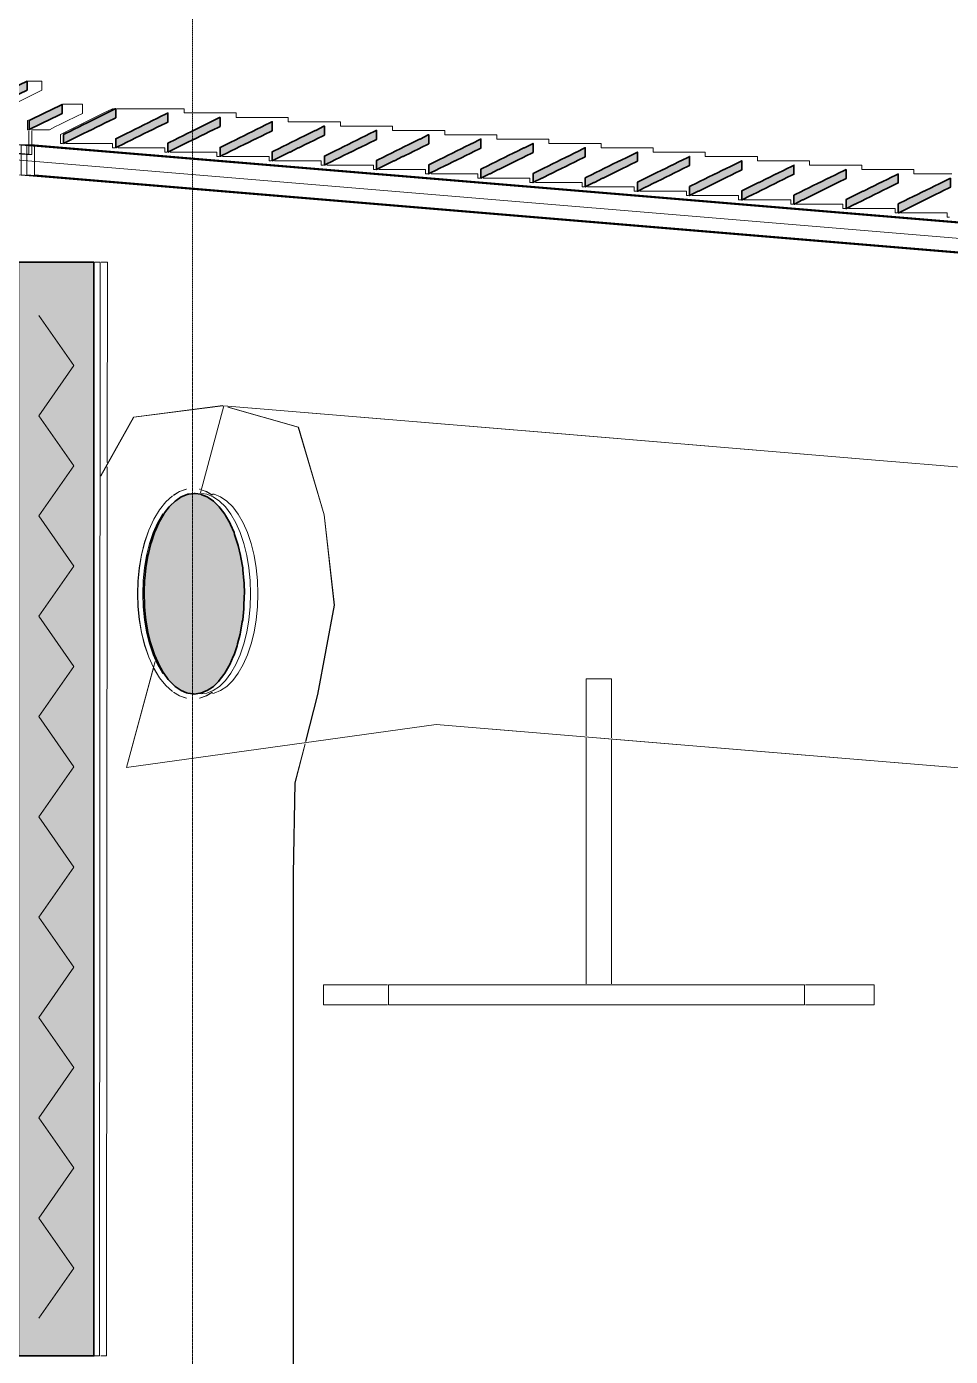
# Model space of a CAD drawing. Header units: millimetres. Extents: x 0 to 135734, y 0 to 59400.
# Drawn here: x 39769 to 41611, y 27899 to 30551 of the extents above; entities that cross this region are included whole.
import ezdxf

# ---------------------------------------------------------------- set-up
doc = ezdxf.new("R2010")
doc.units = ezdxf.units.MM
doc.linetypes.add('DASHDOT', pattern=[3.556, 2.54, -0.508, 0, -0.508])
for name, color, linetype, lineweight in [('01_切断（構造・壁）', 7, 'Continuous', 35), ('03_切断（ガラス）', 5, 'Continuous', 13), ('05_断熱（仮）', 2, 'Continuous', 9), ('10_見えがかり', 7, 'Continuous', 13), ('12_見えがかり（ガラス）', 5, 'Continuous', 9), ('40_通り芯', 1, 'DASHDOT', 9)]:
    doc.layers.add(name, color=color, linetype=linetype, lineweight=lineweight)

msp = doc.modelspace()

# ---------------------------------------------------------------- hatches: boundary and pattern name
at = {"layer": '01_切断（構造・壁）'}
for points in [[(39666.1, 30391.2), (39739.3, 30427.3), (39770, 30442.5), (39770, 30429.8), (39770, 30424.5), (39739.3, 30409.3), (39666.1, 30373.2), (39666.1, 30378.5)], [(39785, 30350.9), (39775.4, 30346.2), (39774, 30345.4), (39774, 30348), (39774, 30348.4), (39774, 30351), (39774, 30351.4), (39774, 30354), (39774, 30354.4), (39774, 30357), (39774, 30357.4), (39774, 30360), (39774, 30360.4), (39774, 30363), (39774, 30363.4), (39783.5, 30368.1), (39785, 30368.9), (39794.5, 30373.6), (39796, 30374.3), (39805.5, 30379), (39806.9, 30379.7), (39816.5, 30384.4), (39817.9, 30385.2), (39827.4, 30389.9), (39828.9, 30390.6), (39838.4, 30395.3), (39839.9, 30396), (39839.9, 30393.4), (39839.9, 30393), (39839.9, 30390.4), (39839.9, 30390), (39839.9, 30387.4), (39839.9, 30387), (39839.9, 30384.4), (39839.9, 30384), (39839.9, 30381.4), (39839.9, 30381), (39839.9, 30378.4), (39839.9, 30378), (39830.4, 30373.3), (39828.9, 30372.6), (39819.4, 30367.9), (39817.9, 30367.2), (39808.4, 30362.4), (39806.9, 30361.7), (39797.4, 30357), (39796, 30356.3), (39786.4, 30351.6)], [(39860, 30326.6), (39843.7, 30318.5), (39842.7, 30318), (39842.7, 30320.8), (39842.7, 30321), (39842.7, 30323.8), (39842.7, 30324), (39842.7, 30326.8), (39842.7, 30327), (39842.7, 30329.8), (39842.7, 30330), (39842.7, 30332.8), (39842.7, 30333), (39842.7, 30335.8), (39842.7, 30336), (39859.1, 30344.1), (39860, 30344.6), (39876.4, 30352.6), (39877.3, 30353.1), (39893.7, 30361.2), (39894.7, 30361.7), (39911, 30369.8), (39912, 30370.2), (39928.3, 30378.3), (39929.3, 30378.8), (39945.7, 30386.9), (39946.6, 30387.3), (39946.6, 30384.5), (39946.6, 30384.3), (39946.6, 30381.5), (39946.6, 30381.3), (39946.6, 30378.5), (39946.6, 30378.3), (39946.6, 30375.5), (39946.6, 30375.3), (39946.6, 30372.5), (39946.6, 30372.3), (39946.6, 30369.5), (39946.6, 30369.3), (39930.3, 30361.3), (39929.3, 30360.8), (39912.9, 30352.7), (39912, 30352.2), (39895.6, 30344.1), (39894.7, 30343.7), (39878.3, 30335.6), (39877.3, 30335.1), (39861, 30327)], [(39964, 30317.9), (39947.6, 30309.8), (39946.7, 30309.3), (39946.7, 30312.2), (39946.7, 30312.3), (39946.7, 30315.2), (39946.7, 30315.3), (39946.7, 30318.2), (39946.7, 30318.3), (39946.7, 30321.2), (39946.7, 30321.3), (39946.7, 30324.2), (39946.7, 30324.3), (39946.7, 30327.2), (39946.7, 30327.3), (39963.1, 30335.4), (39964, 30335.9), (39980.4, 30344), (39981.3, 30344.4), (39997.7, 30352.5), (39998.7, 30353), (40015, 30361.1), (40016, 30361.6), (40032.3, 30369.6), (40033.3, 30370.1), (40049.7, 30378.2), (40050.6, 30378.7), (40050.6, 30375.8), (40050.6, 30375.7), (40050.6, 30372.8), (40050.6, 30372.7), (40050.6, 30369.8), (40050.6, 30369.7), (40050.6, 30366.8), (40050.6, 30366.7), (40050.6, 30363.8), (40050.6, 30363.7), (40050.6, 30360.8), (40050.6, 30360.7), (40034.2, 30352.6), (40033.3, 30352.1), (40016.9, 30344), (40016, 30343.6), (39999.6, 30335.5), (39998.7, 30335), (39982.3, 30326.9), (39981.3, 30326.4), (39965, 30318.4)], [(40068, 30309.2), (40051.6, 30301.1), (40050.7, 30300.7), (40050.7, 30303.5), (40050.7, 30303.7), (40050.7, 30306.5), (40050.7, 30306.7), (40050.7, 30309.5), (40050.7, 30309.7), (40050.7, 30312.5), (40050.7, 30312.7), (40050.7, 30315.5), (40050.7, 30315.7), (40050.7, 30318.5), (40050.7, 30318.7), (40067.1, 30326.8), (40068, 30327.2), (40084.4, 30335.3), (40085.3, 30335.8), (40101.7, 30343.9), (40102.7, 30344.3), (40119, 30352.4), (40120, 30352.9), (40136.3, 30361), (40137.3, 30361.5), (40153.7, 30369.5), (40154.6, 30370), (40154.6, 30367.2), (40154.6, 30367), (40154.6, 30364.2), (40154.6, 30364), (40154.6, 30361.2), (40154.6, 30361), (40154.6, 30358.2), (40154.6, 30358), (40154.6, 30355.2), (40154.6, 30355), (40154.6, 30352.2), (40154.6, 30352), (40138.2, 30343.9), (40137.3, 30343.5), (40120.9, 30335.4), (40120, 30334.9), (40103.6, 30326.8), (40102.7, 30326.3), (40086.3, 30318.3), (40085.3, 30317.8), (40069, 30309.7)], [(40172, 30300.6), (40155.6, 30292.5), (40154.7, 30292), (40154.7, 30294.8), (40154.7, 30295), (40154.7, 30297.8), (40154.7, 30298), (40154.7, 30300.8), (40154.7, 30301), (40154.7, 30303.8), (40154.7, 30304), (40154.7, 30306.8), (40154.7, 30307), (40154.7, 30309.8), (40154.7, 30310), (40171.1, 30318.1), (40172, 30318.6), (40188.4, 30326.6), (40189.3, 30327.1), (40205.7, 30335.2), (40206.6, 30335.7), (40223, 30343.8), (40224, 30344.2), (40240.3, 30352.3), (40241.3, 30352.8), (40257.7, 30360.9), (40258.6, 30361.3), (40258.6, 30358.5), (40258.6, 30358.3), (40258.6, 30355.5), (40258.6, 30355.3), (40258.6, 30352.5), (40258.6, 30352.3), (40258.6, 30349.5), (40258.6, 30349.3), (40258.6, 30346.5), (40258.6, 30346.3), (40258.6, 30343.5), (40258.6, 30343.3), (40242.2, 30335.3), (40241.3, 30334.8), (40224.9, 30326.7), (40224, 30326.2), (40207.6, 30318.1), (40206.6, 30317.7), (40190.3, 30309.6), (40189.3, 30309.1), (40173, 30301)], [(40276, 30291.9), (40259.6, 30283.8), (40258.7, 30283.3), (40258.7, 30286.2), (40258.7, 30286.3), (40258.7, 30289.2), (40258.7, 30289.3), (40258.7, 30292.2), (40258.7, 30292.3), (40258.7, 30295.2), (40258.7, 30295.3), (40258.7, 30298.2), (40258.7, 30298.3), (40258.7, 30301.2), (40258.7, 30301.3), (40275, 30309.4), (40276, 30309.9), (40292.4, 30318), (40293.3, 30318.4), (40309.7, 30326.5), (40310.6, 30327), (40327, 30335.1), (40328, 30335.6), (40344.3, 30343.6), (40345.3, 30344.1), (40361.6, 30352.2), (40362.6, 30352.7), (40362.6, 30349.8), (40362.6, 30349.7), (40362.6, 30346.8), (40362.6, 30346.7), (40362.6, 30343.8), (40362.6, 30343.7), (40362.6, 30340.8), (40362.6, 30340.7), (40362.6, 30337.8), (40362.6, 30337.7), (40362.6, 30334.8), (40362.6, 30334.7), (40346.2, 30326.6), (40345.3, 30326.1), (40328.9, 30318), (40328, 30317.6), (40311.6, 30309.5), (40310.6, 30309), (40294.3, 30300.9), (40293.3, 30300.4), (40277, 30292.4)], [(40380, 30283.2), (40363.6, 30275.1), (40362.7, 30274.7), (40362.7, 30277.5), (40362.7, 30277.7), (40362.7, 30280.5), (40362.7, 30280.7), (40362.7, 30283.5), (40362.7, 30283.7), (40362.7, 30286.5), (40362.7, 30286.7), (40362.7, 30289.5), (40362.7, 30289.7), (40362.7, 30292.5), (40362.7, 30292.7), (40379, 30300.8), (40380, 30301.2), (40396.4, 30309.3), (40397.3, 30309.8), (40413.7, 30317.9), (40414.6, 30318.3), (40431, 30326.4), (40432, 30326.9), (40448.3, 30335), (40449.3, 30335.5), (40465.6, 30343.5), (40466.6, 30344), (40466.6, 30341.2), (40466.6, 30341), (40466.6, 30338.2), (40466.6, 30338), (40466.6, 30335.2), (40466.6, 30335), (40466.6, 30332.2), (40466.6, 30332), (40466.6, 30329.2), (40466.6, 30329), (40466.6, 30326.2), (40466.6, 30326), (40450.2, 30317.9), (40449.3, 30317.5), (40432.9, 30309.4), (40432, 30308.9), (40415.6, 30300.8), (40414.6, 30300.3), (40398.3, 30292.3), (40397.3, 30291.8), (40381, 30283.7)], [(40484, 30274.6), (40467.6, 30266.5), (40466.7, 30266), (40466.7, 30268.8), (40466.7, 30269), (40466.7, 30271.8), (40466.7, 30272), (40466.7, 30274.8), (40466.7, 30275), (40466.7, 30277.8), (40466.7, 30278), (40466.7, 30280.8), (40466.7, 30281), (40466.7, 30283.8), (40466.7, 30284), (40483, 30292.1), (40484, 30292.6), (40500.4, 30300.6), (40501.3, 30301.1), (40517.7, 30309.2), (40518.6, 30309.7), (40535, 30317.8), (40536, 30318.2), (40552.3, 30326.3), (40553.3, 30326.8), (40569.6, 30334.9), (40570.6, 30335.3), (40570.6, 30332.5), (40570.6, 30332.3), (40570.6, 30329.5), (40570.6, 30329.3), (40570.6, 30326.5), (40570.6, 30326.3), (40570.6, 30323.5), (40570.6, 30323.3), (40570.6, 30320.5), (40570.6, 30320.3), (40570.6, 30317.5), (40570.6, 30317.3), (40554.2, 30309.3), (40553.3, 30308.8), (40536.9, 30300.7), (40536, 30300.2), (40519.6, 30292.1), (40518.6, 30291.7), (40502.3, 30283.6), (40501.3, 30283.1), (40485, 30275)], [(40588, 30265.9), (40571.6, 30257.8), (40570.7, 30257.3), (40570.7, 30260.2), (40570.7, 30260.3), (40570.7, 30263.2), (40570.7, 30263.3), (40570.7, 30266.2), (40570.7, 30266.3), (40570.7, 30269.2), (40570.7, 30269.3), (40570.7, 30272.2), (40570.7, 30272.3), (40570.7, 30275.2), (40570.7, 30275.3), (40587, 30283.4), (40588, 30283.9), (40604.4, 30292), (40605.3, 30292.4), (40621.7, 30300.5), (40622.6, 30301), (40639, 30309.1), (40640, 30309.6), (40656.3, 30317.6), (40657.3, 30318.1), (40673.6, 30326.2), (40674.6, 30326.7), (40674.6, 30323.8), (40674.6, 30323.7), (40674.6, 30320.8), (40674.6, 30320.7), (40674.6, 30317.8), (40674.6, 30317.7), (40674.6, 30314.8), (40674.6, 30314.7), (40674.6, 30311.8), (40674.6, 30311.7), (40674.6, 30308.8), (40674.6, 30308.7), (40658.2, 30300.6), (40657.3, 30300.1), (40640.9, 30292), (40640, 30291.6), (40623.6, 30283.5), (40622.6, 30283), (40606.3, 30274.9), (40605.3, 30274.4), (40588.9, 30266.4)], [(40692, 30257.2), (40675.6, 30249.1), (40674.7, 30248.7), (40674.7, 30251.5), (40674.7, 30251.7), (40674.7, 30254.5), (40674.7, 30254.7), (40674.7, 30257.5), (40674.7, 30257.7), (40674.7, 30260.5), (40674.7, 30260.7), (40674.7, 30263.5), (40674.7, 30263.7), (40674.7, 30266.5), (40674.7, 30266.7), (40691, 30274.8), (40692, 30275.2), (40708.4, 30283.3), (40709.3, 30283.8), (40725.7, 30291.9), (40726.6, 30292.3), (40743, 30300.4), (40743.9, 30300.9), (40760.3, 30309), (40761.3, 30309.5), (40777.6, 30317.5), (40778.6, 30318), (40778.6, 30315.2), (40778.6, 30315), (40778.6, 30312.2), (40778.6, 30312), (40778.6, 30309.2), (40778.6, 30309), (40778.6, 30306.2), (40778.6, 30306), (40778.6, 30303.2), (40778.6, 30303), (40778.6, 30300.2), (40778.6, 30300), (40762.2, 30291.9), (40761.3, 30291.5), (40744.9, 30283.4), (40743.9, 30282.9), (40727.6, 30274.8), (40726.6, 30274.3), (40710.3, 30266.3), (40709.3, 30265.8), (40692.9, 30257.7)], [(40796, 30248.6), (40779.6, 30240.5), (40778.7, 30240), (40778.7, 30242.8), (40778.7, 30243), (40778.7, 30245.8), (40778.7, 30246), (40778.7, 30248.8), (40778.7, 30249), (40778.7, 30251.8), (40778.7, 30252), (40778.7, 30254.8), (40778.7, 30255), (40778.7, 30257.8), (40778.7, 30258), (40795, 30266.1), (40796, 30266.6), (40812.4, 30274.6), (40813.3, 30275.1), (40829.7, 30283.2), (40830.6, 30283.7), (40847, 30291.8), (40847.9, 30292.2), (40864.3, 30300.3), (40865.3, 30300.8), (40881.6, 30308.9), (40882.6, 30309.3), (40882.6, 30306.5), (40882.6, 30306.3), (40882.6, 30303.5), (40882.6, 30303.3), (40882.6, 30300.5), (40882.6, 30300.3), (40882.6, 30297.5), (40882.6, 30297.3), (40882.6, 30294.5), (40882.6, 30294.3), (40882.6, 30291.5), (40882.6, 30291.3), (40866.2, 30283.3), (40865.3, 30282.8), (40848.9, 30274.7), (40847.9, 30274.2), (40831.6, 30266.1), (40830.6, 30265.7), (40814.3, 30257.6), (40813.3, 30257.1), (40796.9, 30249)], [(40900, 30239.9), (40883.6, 30231.8), (40882.7, 30231.3), (40882.7, 30234.2), (40882.7, 30234.3), (40882.7, 30237.2), (40882.7, 30237.3), (40882.7, 30240.2), (40882.7, 30240.3), (40882.7, 30243.2), (40882.7, 30243.3), (40882.7, 30246.2), (40882.7, 30246.3), (40882.7, 30249.2), (40882.7, 30249.3), (40899, 30257.4), (40900, 30257.9), (40916.3, 30266), (40917.3, 30266.4), (40933.7, 30274.5), (40934.6, 30275), (40951, 30283.1), (40951.9, 30283.6), (40968.3, 30291.6), (40969.3, 30292.1), (40985.6, 30300.2), (40986.6, 30300.7), (40986.6, 30297.8), (40986.6, 30297.7), (40986.6, 30294.8), (40986.6, 30294.7), (40986.6, 30291.8), (40986.6, 30291.7), (40986.6, 30288.8), (40986.6, 30288.7), (40986.6, 30285.8), (40986.6, 30285.7), (40986.6, 30282.8), (40986.6, 30282.7), (40970.2, 30274.6), (40969.3, 30274.1), (40952.9, 30266), (40951.9, 30265.6), (40935.6, 30257.5), (40934.6, 30257), (40918.3, 30248.9), (40917.3, 30248.4), (40900.9, 30240.4)], [(41004, 30231.2), (40987.6, 30223.1), (40986.7, 30222.7), (40986.7, 30225.5), (40986.7, 30225.7), (40986.7, 30228.5), (40986.7, 30228.7), (40986.7, 30231.5), (40986.7, 30231.7), (40986.7, 30234.5), (40986.7, 30234.7), (40986.7, 30237.5), (40986.7, 30237.7), (40986.7, 30240.5), (40986.7, 30240.7), (41003, 30248.8), (41004, 30249.2), (41020.3, 30257.3), (41021.3, 30257.8), (41037.7, 30265.9), (41038.6, 30266.3), (41055, 30274.4), (41055.9, 30274.9), (41072.3, 30283), (41073.3, 30283.5), (41089.6, 30291.5), (41090.6, 30292), (41090.6, 30289.2), (41090.6, 30289), (41090.6, 30286.2), (41090.6, 30286), (41090.6, 30283.2), (41090.6, 30283), (41090.6, 30280.2), (41090.6, 30280), (41090.6, 30277.2), (41090.6, 30277), (41090.6, 30274.2), (41090.6, 30274), (41074.2, 30265.9), (41073.3, 30265.5), (41056.9, 30257.4), (41055.9, 30256.9), (41039.6, 30248.8), (41038.6, 30248.3), (41022.3, 30240.3), (41021.3, 30239.8), (41004.9, 30231.7)], [(41108, 30222.6), (41091.6, 30214.5), (41090.7, 30214), (41090.7, 30216.8), (41090.7, 30217), (41090.7, 30219.8), (41090.7, 30220), (41090.7, 30222.8), (41090.7, 30223), (41090.7, 30225.8), (41090.7, 30226), (41090.7, 30228.8), (41090.7, 30229), (41090.7, 30231.8), (41090.7, 30232), (41107, 30240.1), (41108, 30240.6), (41124.3, 30248.6), (41125.3, 30249.1), (41141.7, 30257.2), (41142.6, 30257.7), (41159, 30265.8), (41159.9, 30266.2), (41176.3, 30274.3), (41177.3, 30274.8), (41193.6, 30282.9), (41194.6, 30283.3), (41194.6, 30280.5), (41194.6, 30280.3), (41194.6, 30277.5), (41194.6, 30277.3), (41194.6, 30274.5), (41194.6, 30274.3), (41194.6, 30271.5), (41194.6, 30271.3), (41194.6, 30268.5), (41194.6, 30268.3), (41194.6, 30265.5), (41194.6, 30265.3), (41178.2, 30257.3), (41177.3, 30256.8), (41160.9, 30248.7), (41159.9, 30248.2), (41143.6, 30240.1), (41142.6, 30239.7), (41126.2, 30231.6), (41125.3, 30231.1), (41108.9, 30223)], [(41212, 30213.9), (41195.6, 30205.8), (41194.7, 30205.3), (41194.7, 30208.2), (41194.7, 30208.3), (41194.7, 30211.2), (41194.7, 30211.3), (41194.7, 30214.2), (41194.7, 30214.3), (41194.7, 30217.2), (41194.7, 30217.3), (41194.7, 30220.2), (41194.7, 30220.3), (41194.7, 30223.2), (41194.7, 30223.3), (41211, 30231.4), (41212, 30231.9), (41228.3, 30240), (41229.3, 30240.4), (41245.7, 30248.5), (41246.6, 30249), (41263, 30257.1), (41263.9, 30257.6), (41280.3, 30265.6), (41281.3, 30266.1), (41297.6, 30274.2), (41298.6, 30274.7), (41298.6, 30271.8), (41298.6, 30271.7), (41298.6, 30268.8), (41298.6, 30268.7), (41298.6, 30265.8), (41298.6, 30265.7), (41298.6, 30262.8), (41298.6, 30262.7), (41298.6, 30259.8), (41298.6, 30259.7), (41298.6, 30256.8), (41298.6, 30256.7), (41282.2, 30248.6), (41281.3, 30248.1), (41264.9, 30240), (41263.9, 30239.6), (41247.6, 30231.5), (41246.6, 30231), (41230.2, 30222.9), (41229.3, 30222.4), (41212.9, 30214.4)], [(41316, 30205.2), (41299.6, 30197.1), (41298.6, 30196.7), (41298.6, 30199.5), (41298.6, 30199.7), (41298.6, 30202.5), (41298.6, 30202.7), (41298.6, 30205.5), (41298.6, 30205.7), (41298.6, 30208.5), (41298.6, 30208.7), (41298.6, 30211.5), (41298.6, 30211.7), (41298.6, 30214.5), (41298.6, 30214.7), (41315, 30222.8), (41316, 30223.2), (41332.3, 30231.3), (41333.3, 30231.8), (41349.7, 30239.9), (41350.6, 30240.3), (41367, 30248.4), (41367.9, 30248.9), (41384.3, 30257), (41385.2, 30257.5), (41401.6, 30265.5), (41402.6, 30266), (41402.6, 30263.2), (41402.6, 30263), (41402.6, 30260.2), (41402.6, 30260), (41402.6, 30257.2), (41402.6, 30257), (41402.6, 30254.2), (41402.6, 30254), (41402.6, 30251.2), (41402.6, 30251), (41402.6, 30248.2), (41402.6, 30248), (41386.2, 30239.9), (41385.2, 30239.5), (41368.9, 30231.4), (41367.9, 30230.9), (41351.6, 30222.8), (41350.6, 30222.3), (41334.2, 30214.3), (41333.3, 30213.8), (41316.9, 30205.7)], [(41420, 30196.6), (41403.6, 30188.5), (41402.6, 30188), (41402.6, 30190.8), (41402.6, 30191), (41402.6, 30193.8), (41402.6, 30194), (41402.6, 30196.8), (41402.6, 30197), (41402.6, 30199.8), (41402.6, 30200), (41402.6, 30202.8), (41402.6, 30203), (41402.6, 30205.8), (41402.6, 30206), (41419, 30214.1), (41420, 30214.6), (41436.3, 30222.6), (41437.3, 30223.1), (41453.7, 30231.2), (41454.6, 30231.7), (41471, 30239.8), (41471.9, 30240.2), (41488.3, 30248.3), (41489.2, 30248.8), (41505.6, 30256.9), (41506.6, 30257.3), (41506.6, 30254.5), (41506.6, 30254.3), (41506.6, 30251.5), (41506.6, 30251.3), (41506.6, 30248.5), (41506.6, 30248.3), (41506.6, 30245.5), (41506.6, 30245.3), (41506.6, 30242.5), (41506.6, 30242.3), (41506.6, 30239.5), (41506.6, 30239.3), (41490.2, 30231.3), (41489.2, 30230.8), (41472.9, 30222.7), (41471.9, 30222.2), (41455.6, 30214.1), (41454.6, 30213.7), (41438.2, 30205.6), (41437.3, 30205.1), (41420.9, 30197)], [(41524, 30187.9), (41507.6, 30179.8), (41506.6, 30179.3), (41506.6, 30182.2), (41506.6, 30182.3), (41506.6, 30185.2), (41506.6, 30185.3), (41506.6, 30188.2), (41506.6, 30188.3), (41506.6, 30191.2), (41506.6, 30191.3), (41506.6, 30194.2), (41506.6, 30194.3), (41506.6, 30197.2), (41506.6, 30197.3), (41523, 30205.4), (41524, 30205.9), (41540.3, 30214), (41541.3, 30214.4), (41557.6, 30222.5), (41558.6, 30223), (41575, 30231.1), (41575.9, 30231.6), (41592.3, 30239.6), (41593.2, 30240.1), (41609.6, 30248.2), (41610.6, 30248.7), (41610.6, 30245.8), (41610.6, 30245.7), (41610.6, 30242.8), (41610.6, 30242.7), (41610.6, 30239.8), (41610.6, 30239.7), (41610.6, 30236.8), (41610.6, 30236.7), (41610.6, 30233.8), (41610.6, 30233.7), (41610.6, 30230.8), (41610.6, 30230.7), (41594.2, 30222.6), (41593.2, 30222.1), (41576.9, 30214), (41575.9, 30213.6), (41559.6, 30205.5), (41558.6, 30205), (41542.2, 30196.9), (41541.3, 30196.4), (41524.9, 30188.4)], [(39903.1, 28168.4), (39903.1, 28168.4), (39903.1, 27900), (39883.6, 27900), (39753.1, 27900), (39753.1, 28167.7), (39753.1, 28167.7), (39753.1, 30081), (39778.1, 30081), (39903.1, 30081)], [(40202.4, 29441.8), (40203.1, 29420), (40203, 29415.7), (40202.3, 29393.9), (40201.9, 29389.6), (40199.7, 29368.2), (40199, 29364.1), (40195.5, 29343.5), (40194.6, 29339.6), (40189.7, 29320), (40188.5, 29316.4), (40182.5, 29298.2), (40181, 29295), (40173.8, 29278.6), (40172.2, 29275.7), (40164, 29261.3), (40162.2, 29258.9), (40153.1, 29246.8), (40151.2, 29244.9), (40141.4, 29235.2), (40139.3, 29233.8), (40129, 29226.8), (40126.9, 29226), (40116.2, 29221.7), (40114, 29221.4), (40103.1, 29220), (40101, 29220.3), (40090.1, 29221.7), (40087.9, 29222.6), (40077.2, 29226.8), (40075.2, 29228.2), (40064.9, 29235.2), (40062.9, 29237.2), (40053.1, 29246.8), (40051.3, 29249.2), (40042.3, 29261.3), (40040.6, 29264.2), (40032.4, 29278.6), (40031, 29281.9), (40023.8, 29298.2), (40022.6, 29301.9), (40016.5, 29320), (40015.6, 29323.9), (40010.7, 29343.5), (40010, 29347.6), (40006.5, 29368.2), (40006.1, 29372.5), (40004, 29393.9), (40003.8, 29398.2), (40003.1, 29420), (40003.3, 29424.3), (40004, 29446.1), (40004.4, 29450.4), (40006.5, 29471.8), (40007.2, 29475.9), (40010.7, 29496.5), (40011.7, 29500.4), (40016.5, 29520), (40017.7, 29523.6), (40023.8, 29541.8), (40025.2, 29545), (40032.4, 29561.4), (40034.1, 29564.3), (40042.3, 29578.7), (40044.1, 29581.1), (40053.1, 29593.2), (40055.1, 29595.1), (40064.9, 29604.8), (40066.9, 29606.2), (40077.2, 29613.2), (40079.4, 29614), (40090.1, 29618.3), (40092.3, 29618.6), (40103.1, 29620), (40105.3, 29619.7), (40116.2, 29618.3), (40118.3, 29617.4), (40129, 29613.2), (40131.1, 29611.8), (40141.4, 29604.8), (40143.4, 29602.8), (40153.1, 29593.2), (40154.9, 29590.8), (40164, 29578.7), (40165.6, 29575.8), (40173.8, 29561.4), (40175.3, 29558.1), (40182.5, 29541.8), (40183.7, 29538.1), (40189.7, 29520), (40190.7, 29516.1), (40195.5, 29496.5), (40196.2, 29492.4), (40199.7, 29471.8), (40200.2, 29467.5), (40202.3, 29446.1)]]:
    msp.add_hatch(color=7, dxfattribs=at).paths.add_polyline_path(points)
at = {"layer": '05_断熱（仮）', "true_color": 0xf3d98b}
msp.add_hatch(color=8, dxfattribs=at).paths.add_polyline_path([(39778.1, 27925), (39778.1, 28167.7), (39778.1, 30056), (39878.1, 30056), (39878.1, 28168.4), (39878.1, 27925)])

# ---------------------------------------------------------------- linework, layer by layer
at = {"layer": '01_切断（構造・壁）'}
for points in [[(39666.1, 30391.2), (39739.3, 30427.3), (39770, 30442.5), (39770, 30429.8), (39770, 30424.5), (39739.3, 30409.3), (39666.1, 30373.2), (39666.1, 30378.5), (39666.1, 30391.2)], [(39785, 30350.9), (39775.4, 30346.2), (39774, 30345.4), (39774, 30348), (39774, 30348.4), (39774, 30351), (39774, 30351.4), (39774, 30354), (39774, 30354.4), (39774, 30357), (39774, 30357.4), (39774, 30360), (39774, 30360.4), (39774, 30363), (39774, 30363.4), (39783.5, 30368.1), (39785, 30368.9), (39794.5, 30373.6), (39796, 30374.3), (39805.5, 30379), (39806.9, 30379.7), (39816.5, 30384.4), (39817.9, 30385.2), (39827.4, 30389.9), (39828.9, 30390.6), (39838.4, 30395.3), (39839.9, 30396), (39839.9, 30393.4), (39839.9, 30393), (39839.9, 30390.4), (39839.9, 30390), (39839.9, 30387.4), (39839.9, 30387), (39839.9, 30384.4), (39839.9, 30384), (39839.9, 30381.4), (39839.9, 30381), (39839.9, 30378.4), (39839.9, 30378), (39830.4, 30373.3), (39828.9, 30372.6), (39819.4, 30367.9), (39817.9, 30367.2), (39808.4, 30362.4), (39806.9, 30361.7), (39797.4, 30357), (39796, 30356.3), (39786.4, 30351.6), (39785, 30350.9)], [(39860, 30326.6), (39843.7, 30318.5), (39842.7, 30318), (39842.7, 30320.8), (39842.7, 30321), (39842.7, 30323.8), (39842.7, 30324), (39842.7, 30326.8), (39842.7, 30327), (39842.7, 30329.8), (39842.7, 30330), (39842.7, 30332.8), (39842.7, 30333), (39842.7, 30335.8), (39842.7, 30336), (39859.1, 30344.1), (39860, 30344.6), (39876.4, 30352.6), (39877.3, 30353.1), (39893.7, 30361.2), (39894.7, 30361.7), (39911, 30369.8), (39912, 30370.2), (39928.3, 30378.3), (39929.3, 30378.8), (39945.7, 30386.9), (39946.6, 30387.3), (39946.6, 30384.5), (39946.6, 30384.3), (39946.6, 30381.5), (39946.6, 30381.3), (39946.6, 30378.5), (39946.6, 30378.3), (39946.6, 30375.5), (39946.6, 30375.3), (39946.6, 30372.5), (39946.6, 30372.3), (39946.6, 30369.5), (39946.6, 30369.3), (39930.3, 30361.3), (39929.3, 30360.8), (39912.9, 30352.7), (39912, 30352.2), (39895.6, 30344.1), (39894.7, 30343.7), (39878.3, 30335.6), (39877.3, 30335.1), (39861, 30327), (39860, 30326.6)], [(39964, 30317.9), (39947.6, 30309.8), (39946.7, 30309.3), (39946.7, 30312.2), (39946.7, 30312.3), (39946.7, 30315.2), (39946.7, 30315.3), (39946.7, 30318.2), (39946.7, 30318.3), (39946.7, 30321.2), (39946.7, 30321.3), (39946.7, 30324.2), (39946.7, 30324.3), (39946.7, 30327.2), (39946.7, 30327.3), (39963.1, 30335.4), (39964, 30335.9), (39980.4, 30344), (39981.3, 30344.4), (39997.7, 30352.5), (39998.7, 30353), (40015, 30361.1), (40016, 30361.6), (40032.3, 30369.6), (40033.3, 30370.1), (40049.7, 30378.2), (40050.6, 30378.7), (40050.6, 30375.8), (40050.6, 30375.7), (40050.6, 30372.8), (40050.6, 30372.7), (40050.6, 30369.8), (40050.6, 30369.7), (40050.6, 30366.8), (40050.6, 30366.7), (40050.6, 30363.8), (40050.6, 30363.7), (40050.6, 30360.8), (40050.6, 30360.7), (40034.2, 30352.6), (40033.3, 30352.1), (40016.9, 30344), (40016, 30343.6), (39999.6, 30335.5), (39998.7, 30335), (39982.3, 30326.9), (39981.3, 30326.4), (39965, 30318.4), (39964, 30317.9)], [(40068, 30309.2), (40051.6, 30301.1), (40050.7, 30300.7), (40050.7, 30303.5), (40050.7, 30303.7), (40050.7, 30306.5), (40050.7, 30306.7), (40050.7, 30309.5), (40050.7, 30309.7), (40050.7, 30312.5), (40050.7, 30312.7), (40050.7, 30315.5), (40050.7, 30315.7), (40050.7, 30318.5), (40050.7, 30318.7), (40067.1, 30326.8), (40068, 30327.2), (40084.4, 30335.3), (40085.3, 30335.8), (40101.7, 30343.9), (40102.7, 30344.3), (40119, 30352.4), (40120, 30352.9), (40136.3, 30361), (40137.3, 30361.5), (40153.7, 30369.5), (40154.6, 30370), (40154.6, 30367.2), (40154.6, 30367), (40154.6, 30364.2), (40154.6, 30364), (40154.6, 30361.2), (40154.6, 30361), (40154.6, 30358.2), (40154.6, 30358), (40154.6, 30355.2), (40154.6, 30355), (40154.6, 30352.2), (40154.6, 30352), (40138.2, 30343.9), (40137.3, 30343.5), (40120.9, 30335.4), (40120, 30334.9), (40103.6, 30326.8), (40102.7, 30326.3), (40086.3, 30318.3), (40085.3, 30317.8), (40069, 30309.7), (40068, 30309.2)], [(40172, 30300.6), (40155.6, 30292.5), (40154.7, 30292), (40154.7, 30294.8), (40154.7, 30295), (40154.7, 30297.8), (40154.7, 30298), (40154.7, 30300.8), (40154.7, 30301), (40154.7, 30303.8), (40154.7, 30304), (40154.7, 30306.8), (40154.7, 30307), (40154.7, 30309.8), (40154.7, 30310), (40171.1, 30318.1), (40172, 30318.6), (40188.4, 30326.6), (40189.3, 30327.1), (40205.7, 30335.2), (40206.6, 30335.7), (40223, 30343.8), (40224, 30344.2), (40240.3, 30352.3), (40241.3, 30352.8), (40257.7, 30360.9), (40258.6, 30361.3), (40258.6, 30358.5), (40258.6, 30358.3), (40258.6, 30355.5), (40258.6, 30355.3), (40258.6, 30352.5), (40258.6, 30352.3), (40258.6, 30349.5), (40258.6, 30349.3), (40258.6, 30346.5), (40258.6, 30346.3), (40258.6, 30343.5), (40258.6, 30343.3), (40242.2, 30335.3), (40241.3, 30334.8), (40224.9, 30326.7), (40224, 30326.2), (40207.6, 30318.1), (40206.6, 30317.7), (40190.3, 30309.6), (40189.3, 30309.1), (40173, 30301), (40172, 30300.6)], [(40276, 30291.9), (40259.6, 30283.8), (40258.7, 30283.3), (40258.7, 30286.2), (40258.7, 30286.3), (40258.7, 30289.2), (40258.7, 30289.3), (40258.7, 30292.2), (40258.7, 30292.3), (40258.7, 30295.2), (40258.7, 30295.3), (40258.7, 30298.2), (40258.7, 30298.3), (40258.7, 30301.2), (40258.7, 30301.3), (40275, 30309.4), (40276, 30309.9), (40292.4, 30318), (40293.3, 30318.4), (40309.7, 30326.5), (40310.6, 30327), (40327, 30335.1), (40328, 30335.6), (40344.3, 30343.6), (40345.3, 30344.1), (40361.6, 30352.2), (40362.6, 30352.7), (40362.6, 30349.8), (40362.6, 30349.7), (40362.6, 30346.8), (40362.6, 30346.7), (40362.6, 30343.8), (40362.6, 30343.7), (40362.6, 30340.8), (40362.6, 30340.7), (40362.6, 30337.8), (40362.6, 30337.7), (40362.6, 30334.8), (40362.6, 30334.7), (40346.2, 30326.6), (40345.3, 30326.1), (40328.9, 30318), (40328, 30317.6), (40311.6, 30309.5), (40310.6, 30309), (40294.3, 30300.9), (40293.3, 30300.4), (40277, 30292.4), (40276, 30291.9)], [(40380, 30283.2), (40363.6, 30275.1), (40362.7, 30274.7), (40362.7, 30277.5), (40362.7, 30277.7), (40362.7, 30280.5), (40362.7, 30280.7), (40362.7, 30283.5), (40362.7, 30283.7), (40362.7, 30286.5), (40362.7, 30286.7), (40362.7, 30289.5), (40362.7, 30289.7), (40362.7, 30292.5), (40362.7, 30292.7), (40379, 30300.8), (40380, 30301.2), (40396.4, 30309.3), (40397.3, 30309.8), (40413.7, 30317.9), (40414.6, 30318.3), (40431, 30326.4), (40432, 30326.9), (40448.3, 30335), (40449.3, 30335.5), (40465.6, 30343.5), (40466.6, 30344), (40466.6, 30341.2), (40466.6, 30341), (40466.6, 30338.2), (40466.6, 30338), (40466.6, 30335.2), (40466.6, 30335), (40466.6, 30332.2), (40466.6, 30332), (40466.6, 30329.2), (40466.6, 30329), (40466.6, 30326.2), (40466.6, 30326), (40450.2, 30317.9), (40449.3, 30317.5), (40432.9, 30309.4), (40432, 30308.9), (40415.6, 30300.8), (40414.6, 30300.3), (40398.3, 30292.3), (40397.3, 30291.8), (40381, 30283.7), (40380, 30283.2)], [(40484, 30274.6), (40467.6, 30266.5), (40466.7, 30266), (40466.7, 30268.8), (40466.7, 30269), (40466.7, 30271.8), (40466.7, 30272), (40466.7, 30274.8), (40466.7, 30275), (40466.7, 30277.8), (40466.7, 30278), (40466.7, 30280.8), (40466.7, 30281), (40466.7, 30283.8), (40466.7, 30284), (40483, 30292.1), (40484, 30292.6), (40500.4, 30300.6), (40501.3, 30301.1), (40517.7, 30309.2), (40518.6, 30309.7), (40535, 30317.8), (40536, 30318.2), (40552.3, 30326.3), (40553.3, 30326.8), (40569.6, 30334.9), (40570.6, 30335.3), (40570.6, 30332.5), (40570.6, 30332.3), (40570.6, 30329.5), (40570.6, 30329.3), (40570.6, 30326.5), (40570.6, 30326.3), (40570.6, 30323.5), (40570.6, 30323.3), (40570.6, 30320.5), (40570.6, 30320.3), (40570.6, 30317.5), (40570.6, 30317.3), (40554.2, 30309.3), (40553.3, 30308.8), (40536.9, 30300.7), (40536, 30300.2), (40519.6, 30292.1), (40518.6, 30291.7), (40502.3, 30283.6), (40501.3, 30283.1), (40485, 30275), (40484, 30274.6)], [(40588, 30265.9), (40571.6, 30257.8), (40570.7, 30257.3), (40570.7, 30260.2), (40570.7, 30260.3), (40570.7, 30263.2), (40570.7, 30263.3), (40570.7, 30266.2), (40570.7, 30266.3), (40570.7, 30269.2), (40570.7, 30269.3), (40570.7, 30272.2), (40570.7, 30272.3), (40570.7, 30275.2), (40570.7, 30275.3), (40587, 30283.4), (40588, 30283.9), (40604.4, 30292), (40605.3, 30292.4), (40621.7, 30300.5), (40622.6, 30301), (40639, 30309.1), (40640, 30309.6), (40656.3, 30317.6), (40657.3, 30318.1), (40673.6, 30326.2), (40674.6, 30326.7), (40674.6, 30323.8), (40674.6, 30323.7), (40674.6, 30320.8), (40674.6, 30320.7), (40674.6, 30317.8), (40674.6, 30317.7), (40674.6, 30314.8), (40674.6, 30314.7), (40674.6, 30311.8), (40674.6, 30311.7), (40674.6, 30308.8), (40674.6, 30308.7), (40658.2, 30300.6), (40657.3, 30300.1), (40640.9, 30292), (40640, 30291.6), (40623.6, 30283.5), (40622.6, 30283), (40606.3, 30274.9), (40605.3, 30274.4), (40588.9, 30266.4), (40588, 30265.9)], [(40692, 30257.2), (40675.6, 30249.1), (40674.7, 30248.7), (40674.7, 30251.5), (40674.7, 30251.7), (40674.7, 30254.5), (40674.7, 30254.7), (40674.7, 30257.5), (40674.7, 30257.7), (40674.7, 30260.5), (40674.7, 30260.7), (40674.7, 30263.5), (40674.7, 30263.7), (40674.7, 30266.5), (40674.7, 30266.7), (40691, 30274.8), (40692, 30275.2), (40708.4, 30283.3), (40709.3, 30283.8), (40725.7, 30291.9), (40726.6, 30292.3), (40743, 30300.4), (40743.9, 30300.9), (40760.3, 30309), (40761.3, 30309.5), (40777.6, 30317.5), (40778.6, 30318), (40778.6, 30315.2), (40778.6, 30315), (40778.6, 30312.2), (40778.6, 30312), (40778.6, 30309.2), (40778.6, 30309), (40778.6, 30306.2), (40778.6, 30306), (40778.6, 30303.2), (40778.6, 30303), (40778.6, 30300.2), (40778.6, 30300), (40762.2, 30291.9), (40761.3, 30291.5), (40744.9, 30283.4), (40743.9, 30282.9), (40727.6, 30274.8), (40726.6, 30274.3), (40710.3, 30266.3), (40709.3, 30265.8), (40692.9, 30257.7), (40692, 30257.2)], [(40796, 30248.6), (40779.6, 30240.5), (40778.7, 30240), (40778.7, 30242.8), (40778.7, 30243), (40778.7, 30245.8), (40778.7, 30246), (40778.7, 30248.8), (40778.7, 30249), (40778.7, 30251.8), (40778.7, 30252), (40778.7, 30254.8), (40778.7, 30255), (40778.7, 30257.8), (40778.7, 30258), (40795, 30266.1), (40796, 30266.6), (40812.4, 30274.6), (40813.3, 30275.1), (40829.7, 30283.2), (40830.6, 30283.7), (40847, 30291.8), (40847.9, 30292.2), (40864.3, 30300.3), (40865.3, 30300.8), (40881.6, 30308.9), (40882.6, 30309.3), (40882.6, 30306.5), (40882.6, 30306.3), (40882.6, 30303.5), (40882.6, 30303.3), (40882.6, 30300.5), (40882.6, 30300.3), (40882.6, 30297.5), (40882.6, 30297.3), (40882.6, 30294.5), (40882.6, 30294.3), (40882.6, 30291.5), (40882.6, 30291.3), (40866.2, 30283.3), (40865.3, 30282.8), (40848.9, 30274.7), (40847.9, 30274.2), (40831.6, 30266.1), (40830.6, 30265.7), (40814.3, 30257.6), (40813.3, 30257.1), (40796.9, 30249), (40796, 30248.6)], [(40900, 30239.9), (40883.6, 30231.8), (40882.7, 30231.3), (40882.7, 30234.2), (40882.7, 30234.3), (40882.7, 30237.2), (40882.7, 30237.3), (40882.7, 30240.2), (40882.7, 30240.3), (40882.7, 30243.2), (40882.7, 30243.3), (40882.7, 30246.2), (40882.7, 30246.3), (40882.7, 30249.2), (40882.7, 30249.3), (40899, 30257.4), (40900, 30257.9), (40916.3, 30266), (40917.3, 30266.4), (40933.7, 30274.5), (40934.6, 30275), (40951, 30283.1), (40951.9, 30283.6), (40968.3, 30291.6), (40969.3, 30292.1), (40985.6, 30300.2), (40986.6, 30300.7), (40986.6, 30297.8), (40986.6, 30297.7), (40986.6, 30294.8), (40986.6, 30294.7), (40986.6, 30291.8), (40986.6, 30291.7), (40986.6, 30288.8), (40986.6, 30288.7), (40986.6, 30285.8), (40986.6, 30285.7), (40986.6, 30282.8), (40986.6, 30282.7), (40970.2, 30274.6), (40969.3, 30274.1), (40952.9, 30266), (40951.9, 30265.6), (40935.6, 30257.5), (40934.6, 30257), (40918.3, 30248.9), (40917.3, 30248.4), (40900.9, 30240.4), (40900, 30239.9)], [(41004, 30231.2), (40987.6, 30223.1), (40986.7, 30222.7), (40986.7, 30225.5), (40986.7, 30225.7), (40986.7, 30228.5), (40986.7, 30228.7), (40986.7, 30231.5), (40986.7, 30231.7), (40986.7, 30234.5), (40986.7, 30234.7), (40986.7, 30237.5), (40986.7, 30237.7), (40986.7, 30240.5), (40986.7, 30240.7), (41003, 30248.8), (41004, 30249.2), (41020.3, 30257.3), (41021.3, 30257.8), (41037.7, 30265.9), (41038.6, 30266.3), (41055, 30274.4), (41055.9, 30274.9), (41072.3, 30283), (41073.3, 30283.5), (41089.6, 30291.5), (41090.6, 30292), (41090.6, 30289.2), (41090.6, 30289), (41090.6, 30286.2), (41090.6, 30286), (41090.6, 30283.2), (41090.6, 30283), (41090.6, 30280.2), (41090.6, 30280), (41090.6, 30277.2), (41090.6, 30277), (41090.6, 30274.2), (41090.6, 30274), (41074.2, 30265.9), (41073.3, 30265.5), (41056.9, 30257.4), (41055.9, 30256.9), (41039.6, 30248.8), (41038.6, 30248.3), (41022.3, 30240.3), (41021.3, 30239.8), (41004.9, 30231.7), (41004, 30231.2)], [(41108, 30222.6), (41091.6, 30214.5), (41090.7, 30214), (41090.7, 30216.8), (41090.7, 30217), (41090.7, 30219.8), (41090.7, 30220), (41090.7, 30222.8), (41090.7, 30223), (41090.7, 30225.8), (41090.7, 30226), (41090.7, 30228.8), (41090.7, 30229), (41090.7, 30231.8), (41090.7, 30232), (41107, 30240.1), (41108, 30240.6), (41124.3, 30248.6), (41125.3, 30249.1), (41141.7, 30257.2), (41142.6, 30257.7), (41159, 30265.8), (41159.9, 30266.2), (41176.3, 30274.3), (41177.3, 30274.8), (41193.6, 30282.9), (41194.6, 30283.3), (41194.6, 30280.5), (41194.6, 30280.3), (41194.6, 30277.5), (41194.6, 30277.3), (41194.6, 30274.5), (41194.6, 30274.3), (41194.6, 30271.5), (41194.6, 30271.3), (41194.6, 30268.5), (41194.6, 30268.3), (41194.6, 30265.5), (41194.6, 30265.3), (41178.2, 30257.3), (41177.3, 30256.8), (41160.9, 30248.7), (41159.9, 30248.2), (41143.6, 30240.1), (41142.6, 30239.7), (41126.2, 30231.6), (41125.3, 30231.1), (41108.9, 30223), (41108, 30222.6)], [(41212, 30213.9), (41195.6, 30205.8), (41194.7, 30205.3), (41194.7, 30208.2), (41194.7, 30208.3), (41194.7, 30211.2), (41194.7, 30211.3), (41194.7, 30214.2), (41194.7, 30214.3), (41194.7, 30217.2), (41194.7, 30217.3), (41194.7, 30220.2), (41194.7, 30220.3), (41194.7, 30223.2), (41194.7, 30223.3), (41211, 30231.4), (41212, 30231.9), (41228.3, 30240), (41229.3, 30240.4), (41245.7, 30248.5), (41246.6, 30249), (41263, 30257.1), (41263.9, 30257.6), (41280.3, 30265.6), (41281.3, 30266.1), (41297.6, 30274.2), (41298.6, 30274.7), (41298.6, 30271.8), (41298.6, 30271.7), (41298.6, 30268.8), (41298.6, 30268.7), (41298.6, 30265.8), (41298.6, 30265.7), (41298.6, 30262.8), (41298.6, 30262.7), (41298.6, 30259.8), (41298.6, 30259.7), (41298.6, 30256.8), (41298.6, 30256.7), (41282.2, 30248.6), (41281.3, 30248.1), (41264.9, 30240), (41263.9, 30239.6), (41247.6, 30231.5), (41246.6, 30231), (41230.2, 30222.9), (41229.3, 30222.4), (41212.9, 30214.4), (41212, 30213.9)], [(41316, 30205.2), (41299.6, 30197.1), (41298.6, 30196.7), (41298.6, 30199.5), (41298.6, 30199.7), (41298.6, 30202.5), (41298.6, 30202.7), (41298.6, 30205.5), (41298.6, 30205.7), (41298.6, 30208.5), (41298.6, 30208.7), (41298.6, 30211.5), (41298.6, 30211.7), (41298.6, 30214.5), (41298.6, 30214.7), (41315, 30222.8), (41316, 30223.2), (41332.3, 30231.3), (41333.3, 30231.8), (41349.7, 30239.9), (41350.6, 30240.3), (41367, 30248.4), (41367.9, 30248.9), (41384.3, 30257), (41385.2, 30257.5), (41401.6, 30265.5), (41402.6, 30266), (41402.6, 30263.2), (41402.6, 30263), (41402.6, 30260.2), (41402.6, 30260), (41402.6, 30257.2), (41402.6, 30257), (41402.6, 30254.2), (41402.6, 30254), (41402.6, 30251.2), (41402.6, 30251), (41402.6, 30248.2), (41402.6, 30248), (41386.2, 30239.9), (41385.2, 30239.5), (41368.9, 30231.4), (41367.9, 30230.9), (41351.6, 30222.8), (41350.6, 30222.3), (41334.2, 30214.3), (41333.3, 30213.8), (41316.9, 30205.7), (41316, 30205.2)], [(41420, 30196.6), (41403.6, 30188.5), (41402.6, 30188), (41402.6, 30190.8), (41402.6, 30191), (41402.6, 30193.8), (41402.6, 30194), (41402.6, 30196.8), (41402.6, 30197), (41402.6, 30199.8), (41402.6, 30200), (41402.6, 30202.8), (41402.6, 30203), (41402.6, 30205.8), (41402.6, 30206), (41419, 30214.1), (41420, 30214.6), (41436.3, 30222.6), (41437.3, 30223.1), (41453.7, 30231.2), (41454.6, 30231.7), (41471, 30239.8), (41471.9, 30240.2), (41488.3, 30248.3), (41489.2, 30248.8), (41505.6, 30256.9), (41506.6, 30257.3), (41506.6, 30254.5), (41506.6, 30254.3), (41506.6, 30251.5), (41506.6, 30251.3), (41506.6, 30248.5), (41506.6, 30248.3), (41506.6, 30245.5), (41506.6, 30245.3), (41506.6, 30242.5), (41506.6, 30242.3), (41506.6, 30239.5), (41506.6, 30239.3), (41490.2, 30231.3), (41489.2, 30230.8), (41472.9, 30222.7), (41471.9, 30222.2), (41455.6, 30214.1), (41454.6, 30213.7), (41438.2, 30205.6), (41437.3, 30205.1), (41420.9, 30197), (41420, 30196.6)], [(41524, 30187.9), (41507.6, 30179.8), (41506.6, 30179.3), (41506.6, 30182.2), (41506.6, 30182.3), (41506.6, 30185.2), (41506.6, 30185.3), (41506.6, 30188.2), (41506.6, 30188.3), (41506.6, 30191.2), (41506.6, 30191.3), (41506.6, 30194.2), (41506.6, 30194.3), (41506.6, 30197.2), (41506.6, 30197.3), (41523, 30205.4), (41524, 30205.9), (41540.3, 30214), (41541.3, 30214.4), (41557.6, 30222.5), (41558.6, 30223), (41575, 30231.1), (41575.9, 30231.6), (41592.3, 30239.6), (41593.2, 30240.1), (41609.6, 30248.2), (41610.6, 30248.7), (41610.6, 30245.8), (41610.6, 30245.7), (41610.6, 30242.8), (41610.6, 30242.7), (41610.6, 30239.8), (41610.6, 30239.7), (41610.6, 30236.8), (41610.6, 30236.7), (41610.6, 30233.8), (41610.6, 30233.7), (41610.6, 30230.8), (41610.6, 30230.7), (41594.2, 30222.6), (41593.2, 30222.1), (41576.9, 30214), (41575.9, 30213.6), (41559.6, 30205.5), (41558.6, 30205), (41542.2, 30196.9), (41541.3, 30196.4), (41524.9, 30188.4), (41524, 30187.9)], [(39903.1, 28168.4), (39903.1, 28168.4), (39903.1, 27900), (39883.6, 27900), (39753.1, 27900), (39753.1, 28167.7), (39753.1, 28167.7), (39753.1, 30081), (39778.1, 30081), (39903.1, 30081), (39903.1, 28168.4)], [(40202.4, 29441.8), (40203.1, 29420), (40203, 29415.7), (40202.3, 29393.9), (40201.9, 29389.6), (40199.7, 29368.2), (40199, 29364.1), (40195.5, 29343.5), (40194.6, 29339.6), (40189.7, 29320), (40188.5, 29316.4), (40182.5, 29298.2), (40181, 29295), (40173.8, 29278.6), (40172.2, 29275.7), (40164, 29261.3), (40162.2, 29258.9), (40153.1, 29246.8), (40151.2, 29244.9), (40141.4, 29235.2), (40139.3, 29233.8), (40129, 29226.8), (40126.9, 29226), (40116.2, 29221.7), (40114, 29221.4), (40103.1, 29220), (40101, 29220.3), (40090.1, 29221.7), (40087.9, 29222.6), (40077.2, 29226.8), (40075.2, 29228.2), (40064.9, 29235.2), (40062.9, 29237.2), (40053.1, 29246.8), (40051.3, 29249.2), (40042.3, 29261.3), (40040.6, 29264.2), (40032.4, 29278.6), (40031, 29281.9), (40023.8, 29298.2), (40022.6, 29301.9), (40016.5, 29320), (40015.6, 29323.9), (40010.7, 29343.5), (40010, 29347.6), (40006.5, 29368.2), (40006.1, 29372.5), (40004, 29393.9), (40003.8, 29398.2), (40003.1, 29420), (40003.3, 29424.3), (40004, 29446.1), (40004.4, 29450.4), (40006.5, 29471.8), (40007.2, 29475.9), (40010.7, 29496.5), (40011.7, 29500.4), (40016.5, 29520), (40017.7, 29523.6), (40023.8, 29541.8), (40025.2, 29545), (40032.4, 29561.4), (40034.1, 29564.3), (40042.3, 29578.7), (40044.1, 29581.1), (40053.1, 29593.2), (40055.1, 29595.1), (40064.9, 29604.8), (40066.9, 29606.2), (40077.2, 29613.2), (40079.4, 29614), (40090.1, 29618.3), (40092.3, 29618.6), (40103.1, 29620), (40105.3, 29619.7), (40116.2, 29618.3), (40118.3, 29617.4), (40129, 29613.2), (40131.1, 29611.8), (40141.4, 29604.8), (40143.4, 29602.8), (40153.1, 29593.2), (40154.9, 29590.8), (40164, 29578.7), (40165.6, 29575.8), (40173.8, 29561.4), (40175.3, 29558.1), (40182.5, 29541.8), (40183.7, 29538.1), (40189.7, 29520), (40190.7, 29516.1), (40195.5, 29496.5), (40196.2, 29492.4), (40199.7, 29471.8), (40200.2, 29467.5), (40202.3, 29446.1), (40202.4, 29441.8)]]:
    msp.add_lwpolyline(points, dxfattribs=at)
at = {"layer": '03_切断（ガラス）'}
msp.add_lwpolyline([(39747.7, 30285.4), (42052.7, 30093.3)], dxfattribs=at)
at = {"layer": '05_断熱（仮）'}
msp.add_lwpolyline([(39793.1, 27975), (39863.1, 28075), (39793.1, 28175), (39863.1, 28275), (39793.1, 28375), (39863.1, 28475), (39793.1, 28575), (39863.1, 28675), (39793.1, 28775), (39863.1, 28875), (39793.1, 28975), (39863.1, 29075), (39793.1, 29175), (39863.1, 29275), (39793.1, 29375), (39863.1, 29475), (39793.1, 29575), (39863.1, 29675), (39793.1, 29775), (39863.1, 29875), (39793.1, 29975)], dxfattribs=at)
at = {"layer": '10_見えがかり'}
for points in [[(39772, 30442.5), (39799.5, 30442.5), (39799.5, 30424.5), (39695.6, 30373.2), (39670.6, 30373.2)], [(39841.9, 30396), (39861.8, 30396), (39880.2, 30396), (39880.2, 30378), (39869.2, 30372.6), (39847.2, 30361.7), (39836.2, 30356.3), (39825.2, 30350.9), (39814.3, 30345.4), (39778.5, 30345.4)], [(39840.7, 30318), (39836.4, 30318), (39836.4, 30336), (39853.7, 30344.6), (39871, 30353.1), (39888.4, 30361.7), (39905.7, 30370.2), (39923, 30378.8), (39940.3, 30387.3), (39942.1, 30387.3)], [(39948.6, 30387.3), (40054.6, 30387.3), (40082.8, 30387.3), (40082.8, 30378.7), (40114.9, 30378.7), (40158.6, 30378.7), (40186.7, 30378.7), (40186.7, 30370), (40262.5, 30370), (40290.6, 30370), (40290.6, 30361.3), (40394.6, 30361.3), (40394.6, 30352.7), (40470.4, 30352.7), (40498.5, 30352.7), (40498.5, 30344), (40574.3, 30344), (40602.4, 30344), (40602.4, 30335.3), (40706.3, 30335.3), (40706.3, 30326.7), (40810.3, 30326.7), (40810.3, 30318), (40914.2, 30318), (40914.2, 30309.3), (40990.1, 30309.3), (41018.1, 30309.3), (41018.1, 30300.7), (41122, 30300.7), (41122, 30292), (41226, 30292), (41226, 30283.3), (41301.9, 30283.3), (41329.9, 30283.3), (41329.9, 30274.7), (41433.8, 30274.7), (41433.8, 30266), (41509.8, 30266), (41537.8, 30266), (41537.8, 30257.3), (41613.7, 30257.3)], [(39772, 30345.4), (39770.6, 30345.4), (39770.6, 30363.4), (39772.1, 30364.2)], [(39944.7, 30309.3), (39940.4, 30309.3), (39940.4, 30318), (39847.2, 30318)], [(40048.7, 30300.7), (40044.4, 30300.7), (40044.4, 30309.3), (39951.2, 30309.3)], [(40152.7, 30292), (40148.4, 30292), (40148.4, 30300.7), (40055.2, 30300.7)], [(40256.7, 30283.3), (40252.4, 30283.3), (40252.4, 30292), (40159.2, 30292)], [(40360.7, 30274.7), (40356.4, 30274.7), (40356.4, 30283.3), (40263.2, 30283.3)], [(40464.7, 30266), (40460.4, 30266), (40460.4, 30274.7), (40367.2, 30274.7)], [(40568.7, 30257.3), (40564.4, 30257.3), (40564.4, 30266), (40471.2, 30266)], [(40668.4, 30248.7), (40668.4, 30257.3), (40575.2, 30257.3)], [(40672.7, 30248.7), (40668.4, 30248.7)], [(40776.7, 30240), (40772.4, 30240), (40772.4, 30248.7), (40679.2, 30248.7)], [(40880.7, 30231.3), (40876.4, 30231.3), (40876.4, 30240), (40783.2, 30240)], [(40984.7, 30222.7), (40980.4, 30222.7), (40980.4, 30231.3), (40887.2, 30231.3)], [(41088.7, 30214), (41084.4, 30214), (41084.4, 30217), (41084.4, 30220), (41084.4, 30222.7), (40991.2, 30222.7)], [(41192.7, 30205.3), (41188.4, 30205.3), (41188.4, 30214), (41095.2, 30214)], [(41296.6, 30196.7), (41292.4, 30196.7), (41292.4, 30205.3), (41199.2, 30205.3)], [(41400.6, 30188), (41396.4, 30188), (41396.4, 30196.7), (41303.2, 30196.7)], [(41504.6, 30179.3), (41500.4, 30179.3), (41500.4, 30188), (41407.2, 30188)], [(41608.6, 30170.7), (41604.4, 30170.7), (41604.4, 30179.3), (41511.2, 30179.3)], [(39905.1, 30081), (39915.3, 30081), (39914.6, 27900), (39905.1, 27900)], [(39917.3, 30081), (39929.9, 30081), (39929.7, 29682)], [(39917.2, 29655.5), (39982.2, 29771.9), (40160, 29795.1), (40160.1, 29795.1)], [(40160.1, 29795), (39982.6, 29771.9), (39917.2, 29654.7)], [(40115.4, 29621.1), (40162.1, 29794.8), (40162.3, 29794.8), (40811.8, 29740.7), (41461.2, 29686.6), (41638.6, 29671.8)], [(41638.6, 29671.8), (41461, 29686.6), (40811.6, 29740.7), (40162.3, 29794.8), (40115.6, 29621.1)], [(40325, 29125.1), (40349.1, 29218.7), (40382.4, 29397.2), (40361.9, 29577.5), (40310.5, 29752.1), (40170.2, 29792.2)], [(40170.9, 29792.1), (40311, 29752.1), (40362.3, 29577.5), (40382.9, 29397.2), (40349.6, 29218.7), (40325.5, 29125.1)], [(39929.7, 29673), (39928.5, 27900), (39916.6, 27900)], [(40061.6, 29616.3), (40073.5, 29623.7), (40087.2, 29628.5), (40087.6, 29628.5), (40074, 29623.7), (40061.7, 29616.1)], [(40115.2, 29627.9), (40113.6, 29628.5), (40114.1, 29628.5), (40115.2, 29628.1)], [(40119.2, 29626.7), (40127.7, 29623.7), (40139.3, 29616.5)], [(40139.2, 29616.3), (40127.2, 29623.7), (40119.2, 29626.5)], [(41683.6, 29068), (41232.8, 29105.6), (40585.5, 29159.3), (39968.4, 29073.3), (39968.2, 29073.3), (40021.8, 29272.8), (40012.4, 29293.3), (40004.2, 29317.3), (39997.9, 29342.7), (39993.5, 29368.7), (39991, 29394.7), (39990.2, 29420), (39991, 29445.3), (39993.5, 29471.3), (39997.9, 29497.3), (40004.2, 29522.7), (40012.4, 29546.7), (40022.4, 29568.5), (40033.8, 29587.5), (40046.4, 29603.2), (40059.7, 29615.3), (40059.9, 29615.3), (40046.6, 29603.2), (40034, 29587.5), (40022.6, 29568.5), (40012.7, 29546.7), (40004.4, 29522.7), (39998.1, 29497.3), (39993.7, 29471.3), (39991.2, 29445.3), (39990.4, 29420), (39991.2, 29394.7), (39993.7, 29368.7), (39998.1, 29342.7), (40004.4, 29317.3), (40012.7, 29293.3), (40021.9, 29273.1), (40025.1, 29284.8)], [(40118.3, 29619.6), (40128.4, 29618.3), (40141.2, 29613.2), (40153.6, 29604.8), (40165.3, 29593.2), (40176.2, 29578.7), (40186, 29561.4), (40194.7, 29541.8), (40201.9, 29520), (40207.7, 29496.5), (40211.9, 29471.8), (40214.5, 29446.1), (40215.3, 29420), (40214.5, 29393.9), (40211.9, 29368.2), (40207.7, 29343.5), (40201.9, 29320), (40194.7, 29298.2), (40186, 29278.6), (40176.2, 29261.3), (40165.3, 29246.8), (40153.6, 29235.2), (40141.2, 29226.8), (40128.4, 29221.7), (40118.3, 29220.4)], [(40139.4, 29618.8), (40143, 29618.3), (40155.8, 29613.2), (40168.2, 29604.8), (40179.9, 29593.2), (40190.8, 29578.7), (40200.7, 29561.4), (40209.3, 29541.8), (40216.5, 29520), (40222.3, 29496.5), (40226.5, 29471.8), (40229.1, 29446.1), (40229.9, 29420), (40229.1, 29393.9), (40226.5, 29368.2), (40222.3, 29343.5), (40216.5, 29320), (40209.3, 29298.2), (40200.7, 29278.6), (40190.8, 29261.3), (40179.9, 29246.8), (40168.2, 29235.2), (40155.8, 29226.8), (40143, 29221.7), (40139.4, 29221.2)], [(40004.1, 29368.2), (40001.5, 29393.9), (40000.7, 29420), (40001.5, 29446.1), (40004.1, 29471.8), (40008.3, 29496.5), (40014.1, 29520), (40021.4, 29541.8), (40030, 29561.4), (40039.8, 29578.7), (40040.4, 29579.4)], [(40040.4, 29260.5), (40039.8, 29261.3), (40030, 29278.6), (40021.4, 29298.2), (40014.1, 29320), (40008.3, 29343.5), (40004.1, 29368.2)], [(40025.2, 29284.5), (40022, 29272.8), (40022.6, 29271.5), (40034, 29252.5), (40046.6, 29236.8), (40059.9, 29224.7), (40059.7, 29224.7), (40046.4, 29236.8), (40033.8, 29252.5), (40021.9, 29272.3)], [(40021.9, 29272.3), (39968.4, 29073.3), (40585.3, 29159.3), (40585.5, 29159.3), (41233.1, 29105.6), (41683.6, 29068.1)], [(40884.8, 29136.6), (40884.8, 29250.3), (40885.9, 29250.3), (40886, 29250.3), (40887, 29250.3), (40888.6, 29250.3), (40890.7, 29250.3), (40893.1, 29250.3), (40895.8, 29250.3), (40898.8, 29250.3), (40901.9, 29250.3), (40905, 29250.3), (40908.1, 29250.3), (40911.1, 29250.3), (40914.1, 29250.3), (40917.2, 29250.3), (40920.2, 29250.3), (40923.2, 29250.3), (40925.9, 29250.3), (40928.4, 29250.3), (40930.5, 29250.3), (40931.9, 29250.3), (40933.6, 29250.3), (40934.3, 29250.3), (40934.7, 29250.3), (40934.7, 29132.4)], [(40061.7, 29223.9), (40074, 29216.3), (40087.6, 29211.5), (40087.2, 29211.5), (40073.5, 29216.3), (40061.6, 29223.7)], [(40113.6, 29211.5), (40127.2, 29216.3), (40139.2, 29223.7)], [(40139.3, 29223.5), (40127.7, 29216.3), (40114.1, 29211.5), (40113.6, 29211.5)], [(40265.2, 25802), (40300.4, 25946.4), (40300.4, 26128.6), (40300.4, 26310.7), (40300.4, 26492.9), (40300.4, 26675), (40300.4, 26857.1), (40300.4, 27039.3), (40300.4, 27221.4), (40300.4, 27403.6), (40300.4, 27585.7), (40300.4, 27950), (40300.4, 28132.2), (40300.4, 28314.3), (40300.4, 28496.4), (40300.4, 28678.6), (40300.4, 28860.7), (40303.9, 29042.8), (40324, 29120.9)], [(40324.4, 29120.9), (40304.3, 29042.8), (40300.8, 28860.7), (40300.8, 28678.6), (40300.8, 28496.4), (40300.8, 28314.3), (40300.8, 28132.2), (40300.8, 27950), (40300.8, 27585.7), (40300.8, 27403.6), (40300.8, 27221.4), (40300.8, 27039.3), (40300.8, 26857.1), (40300.8, 26675), (40300.8, 26492.9), (40300.8, 26310.7), (40300.8, 26128.6), (40300.8, 25946.4), (40265.6, 25802)], [(40884.8, 28642), (40884.8, 29132.4)], [(40934.7, 29128.3), (40934.7, 28642)], [(40360.6, 28600), (40360.6, 28640), (40368.3, 28640), (40384.8, 28640), (40446, 28640), (40488.6, 28640)], [(40603.3, 28600), (40490.6, 28600), (40490.6, 28640), (40603.3, 28640), (40668.4, 28640), (40736.6, 28640), (40805.9, 28640), (40874.6, 28640), (40940.9, 28640), (41006.7, 28640), (41074, 28640), (41140.8, 28640), (41205.4, 28640), (41265.8, 28640), (41320, 28640), (41320, 28600), (41265.8, 28600), (41205.4, 28600), (41140.8, 28600), (41074, 28600), (41006.7, 28600), (40940.9, 28600), (40874.6, 28600), (40805.9, 28600), (40736.6, 28600), (40668.4, 28600), (40603.3, 28600)], [(41322, 28640), (41366.5, 28640), (41403.9, 28640), (41431.8, 28640), (41449.8, 28640), (41458.6, 28640), (41458.8, 28640), (41458.8, 28600), (41458.6, 28600), (41449.8, 28600), (41431.8, 28600)], [(40488.6, 28600), (40446, 28600), (40384.8, 28600), (40368.3, 28600), (40361.3, 28600), (40360.6, 28600)], [(41431.8, 28600), (41403.9, 28600), (41366.5, 28600), (41322, 28600)]]:
    msp.add_lwpolyline(points, dxfattribs=at)
at = {"layer": '12_見えがかり（ガラス）'}
for points in [[(39230.1, 30342), (39773.6, 30296.7)], [(39779.6, 30296.2), (39773.6, 30296.2), (39230.1, 30341.5)], [(39773.6, 30296.2), (39768.2, 30296.2), (39230.1, 30341)], [(39773.6, 30343.4), (39773.6, 30296.2)], [(39773.6, 30296.7), (39773.6, 30343.4)], [(39779.6, 30343.4), (39779.6, 30296.2)], [(41968.6, 30070.3), (39750, 30255.2), (39750, 30315.2), (39751.9, 30315.2), (42051.9, 30123.5), (42051.9, 30063.5)], [(41968.5, 30070.4), (39751.9, 30255.2), (39751.9, 30315.2), (39758.3, 30315.2), (42058.2, 30123.5), (42058.2, 30063.5)], [(42050, 30063.7), (42050, 30123.5), (39751.9, 30315), (39751.9, 30255.2), (41968.6, 30070.4)], [(41968.7, 30071), (39758.3, 30255.2), (39758.3, 30315.2), (39769.3, 30315.2), (42069.1, 30123.5), (42069.1, 30063.5)], [(42051.9, 30064), (42051.9, 30123.5), (39758.3, 30314.6), (39758.3, 30255.2), (41968.7, 30071)], [(42041, 30067.1), (42069.1, 30064.8), (42069.1, 30123.5), (39769.3, 30315.2), (42084.5, 30123.5), (42084.5, 30063.5), (42069.1, 30063.5), (42041, 30065.8)], [(41992.9, 30071.1), (39769.3, 30255.2), (39769.3, 30315.2), (39784.8, 30315.2), (42084.5, 30123.5)], [(42058.2, 30064.4), (42058.2, 30123.5), (39769.3, 30314.3), (39769.3, 30255.2), (41969.4, 30071.8)], [(42084.5, 30123.5), (39784.8, 30313.9), (39784.8, 30255.2), (41994.4, 30071)], [(39769.3, 30255.2), (41992.9, 30071.1)], [(41969.4, 30071.8), (39769.3, 30255.2)]]:
    msp.add_lwpolyline(points, dxfattribs=at)
at = {"layer": '40_通り芯'}
msp.add_lwpolyline([(40100, 24250), (40100, 35600)], dxfattribs=at)

doc.saveas('drawing.dxf')
